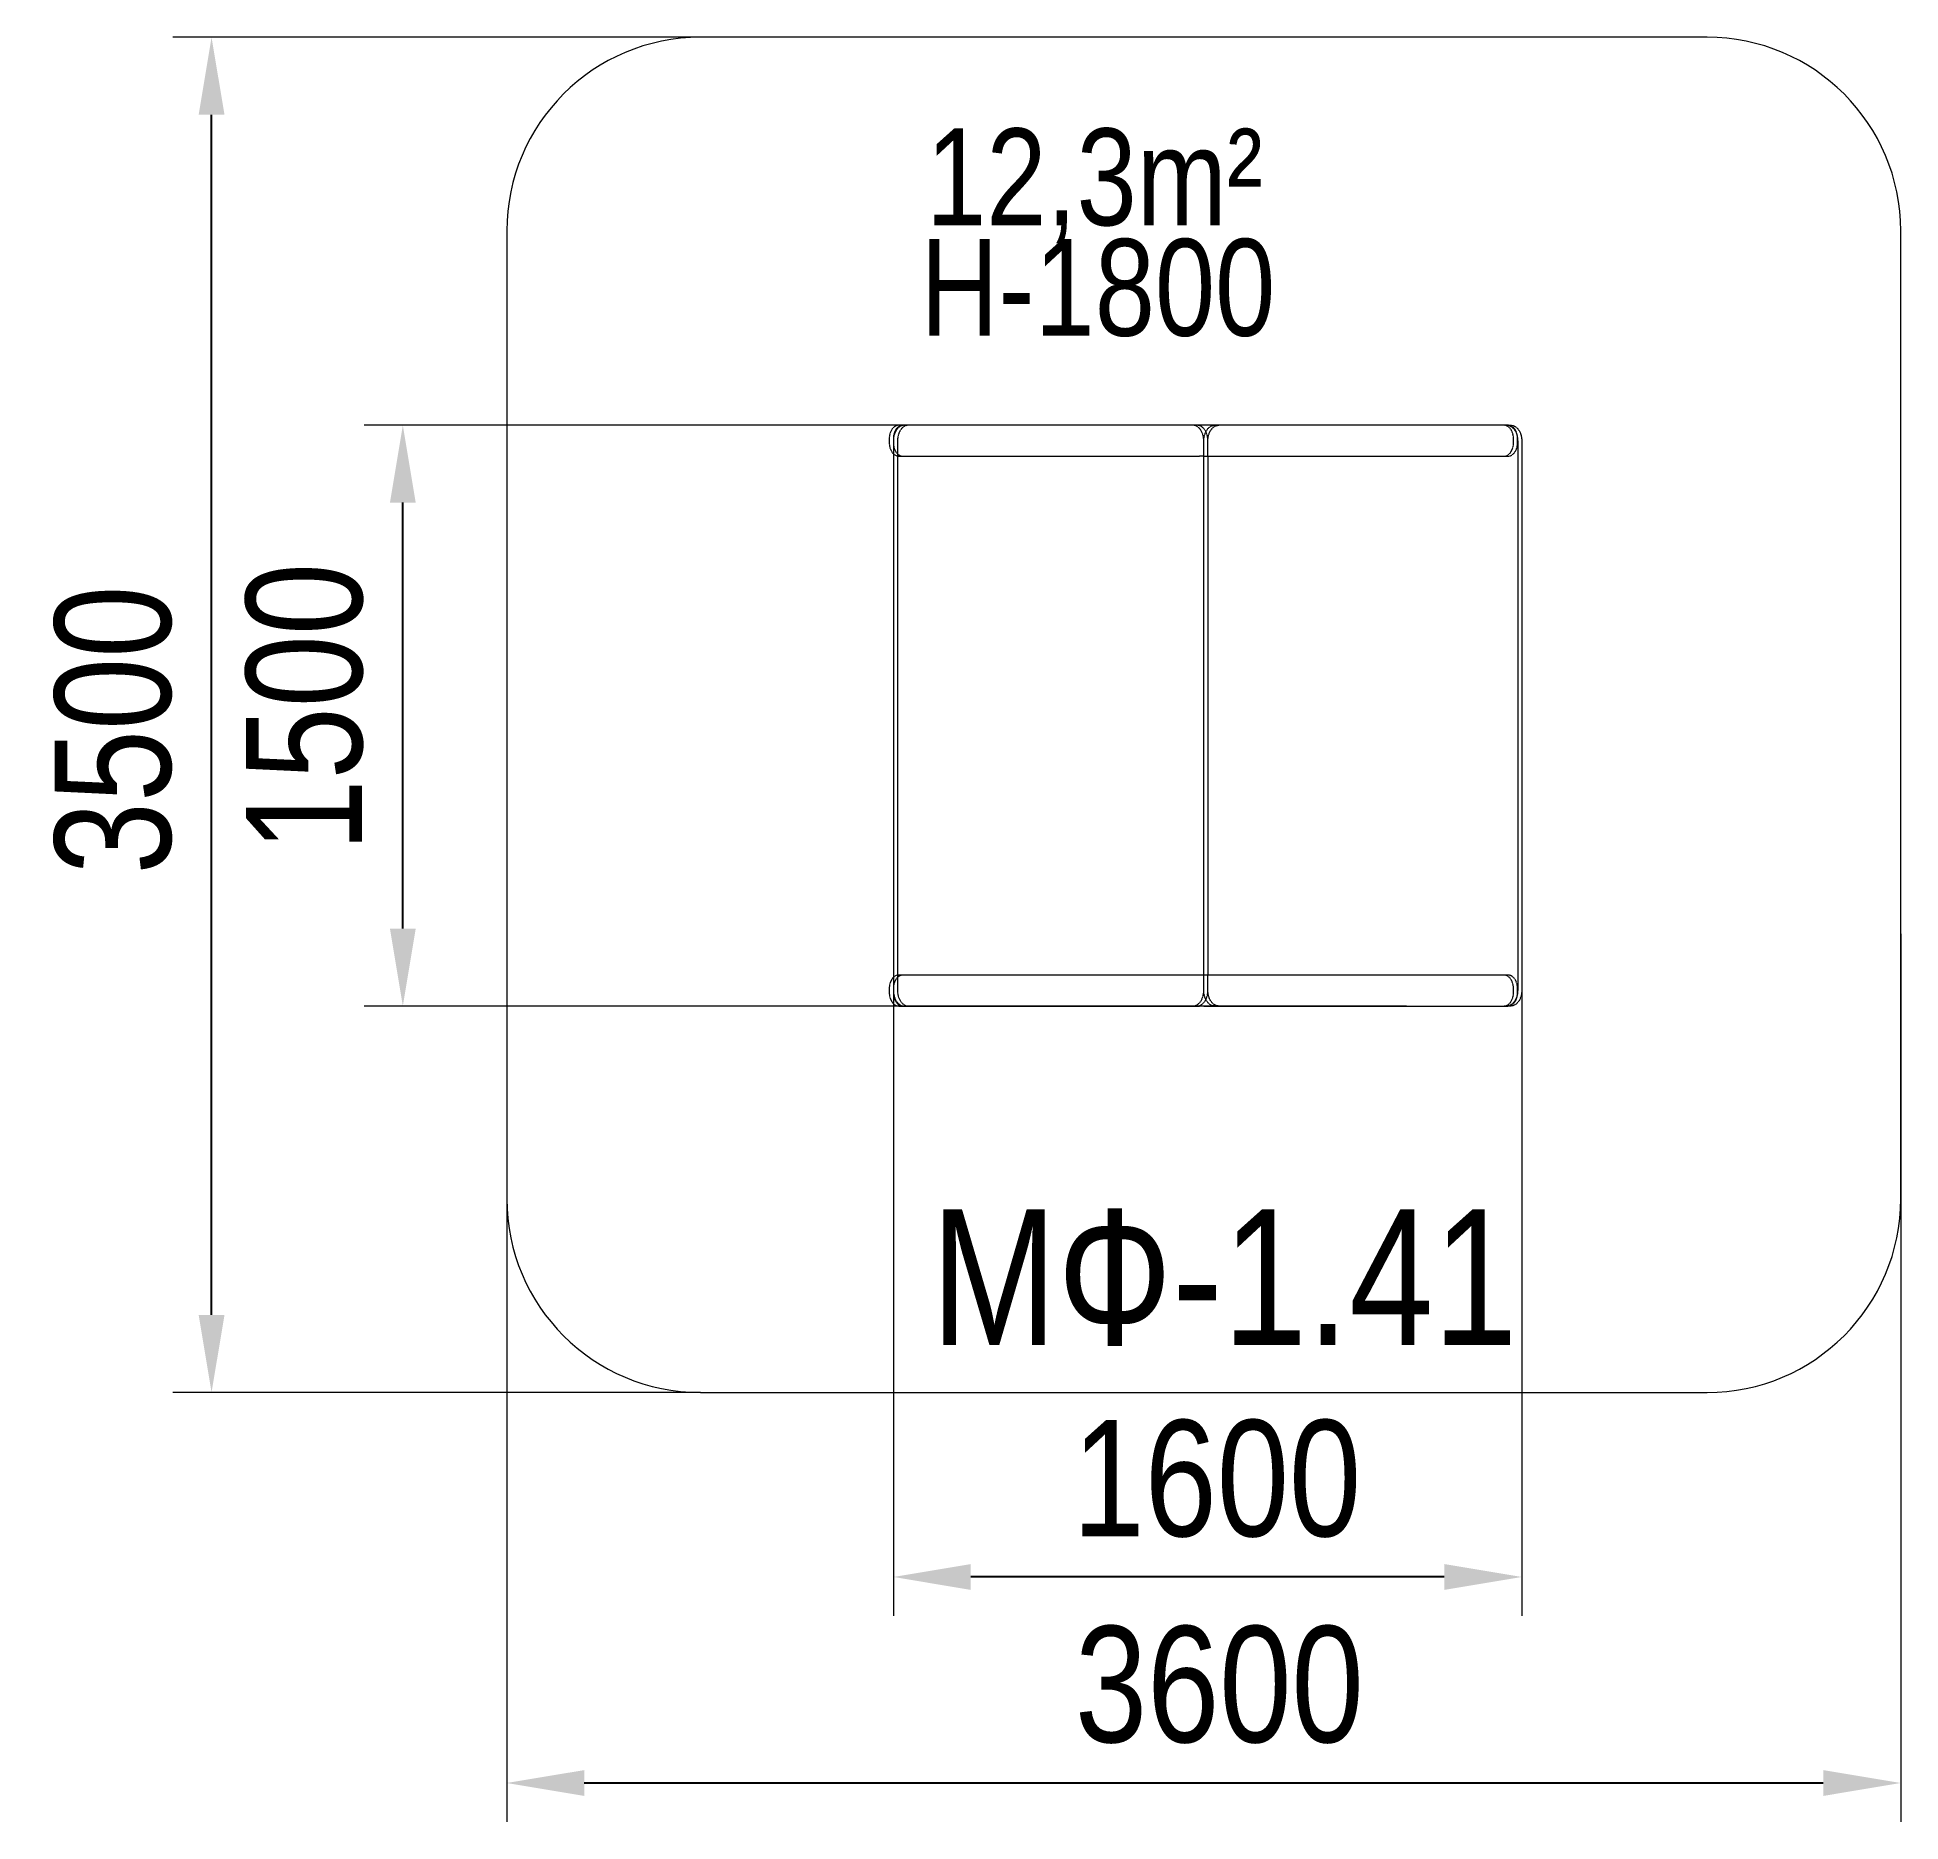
# Model space of a CAD drawing. Header units: millimetres. Extents: x -2814 to 1998, y -2689 to 1920.
import ezdxf

# ---------------------------------------------------------------- set-up
doc = ezdxf.new("R2010")
doc.units = ezdxf.units.MM
doc.linetypes.add('HIDDEN', pattern=[1.905, 1.27, -0.635])
for name, color, linetype in [('DIKOM_АРТИКУЛ', 7, 'Continuous'), ('DIKOM_ЗОНА', 90, 'Continuous'), ('DIKOM_ОБЪЕКТ', 7, 'Continuous'), ('DIKOM_РАЗМЕР_ЗОНА', 7, 'Continuous'), ('DIKOM_РАЗМЕР_ОБЪЕКТА', 7, 'Continuous')]:
    doc.layers.add(name, color=color, linetype=linetype)
doc.styles.add('style1', font='arialbd.ttf', dxfattribs={"width": 0.8})
doc.dimstyles.new('1-50', dxfattribs={"dimtxt": 300, "dimasz": 200, "dimexe": 100, "dimexo": 0, "dimgap": 100, "dimtad": 1, "dimtxsty": 'style1', "dimcen": 200, "dimclrd": 7, "dimclre": 7, "dimclrt": 7, "dimadec": 1, "dimazin": 2, "dimtfac": 1, "dimtmove": 0, "dimatfit": 2, "dimfxl": 0, "dimlwd": 25, "dimlwe": 18, "dimarcsym": 0})

# ---------------------------------------------------------------- blocks, each defined once
blk = doc.blocks.new('*D14')
at = {"layer": 'Defpoints', "color": 0, "transparency": 16777216}
for p in [(-1601.6, -403.9), (1998.4, -396), (1998.4, -2589)]:
    blk.add_point(p, dxfattribs=at)
at = {"layer": 'DIKOM_РАЗМЕР_ЗОНА', "color": 7, "lineweight": 18, "transparency": 16777216}
for p, q in [((-1601.6, -403.9), (-1601.6, -2689)), ((1998.4, -396), (1998.4, -2689))]:
    blk.add_line(p, q, dxfattribs=at)
at = {"layer": 'DIKOM_РАЗМЕР_ЗОНА', "color": 7, "lineweight": 25, "transparency": 16777216}
blk.add_line((-1401.6, -2589), (1798.4, -2589), dxfattribs=at)
at = {"layer": 'DIKOM_РАЗМЕР_ЗОНА', "color": 7, "transparency": 16777216}
for points in [[(-1401.6, -2555.7), (-1401.6, -2622.4), (-1601.6, -2589)], [(1798.4, -2555.7), (1798.4, -2622.4), (1998.4, -2589)]]:
    blk.add_solid(points, dxfattribs=at)
at = {"layer": 'DIKOM_РАЗМЕР_ЗОНА', "color": 7, "transparency": 16777216, "insert": (238.6, -2335.8), "char_height": 300, "attachment_point": 5, "style": 'style1'}
blk.add_mtext('{\\fArial|b0|i0|c204|p34;3600}', dxfattribs=at)
blk = doc.blocks.new('*D15')
at = {"layer": 'Defpoints', "color": 0, "transparency": 16777216}
for p in [(-2364.1, 1919.7), (-1101.6, 1919.7), (-1101.6, -1580.3)]:
    blk.add_point(p, dxfattribs=at)
at = {"layer": 'DIKOM_РАЗМЕР_ЗОНА', "color": 7, "lineweight": 18, "transparency": 16777216}
for p, q in [((-1101.6, 1919.7), (-2464.1, 1919.7)), ((-1101.6, -1580.3), (-2464.1, -1580.3))]:
    blk.add_line(p, q, dxfattribs=at)
at = {"layer": 'DIKOM_РАЗМЕР_ЗОНА', "color": 7, "lineweight": 25, "transparency": 16777216}
blk.add_line((-2364.1, -1380.3), (-2364.1, 1719.7), dxfattribs=at)
at = {"layer": 'DIKOM_РАЗМЕР_ЗОНА', "color": 7, "transparency": 16777216}
for points in [[(-2397.4, 1719.7), (-2330.7, 1719.7), (-2364.1, 1919.7)], [(-2397.4, -1380.3), (-2330.7, -1380.3), (-2364.1, -1580.3)]]:
    blk.add_solid(points, dxfattribs=at)
at = {"layer": 'DIKOM_РАЗМЕР_ЗОНА', "color": 7, "transparency": 16777216, "insert": (-2617.4, 130.6), "char_height": 300, "attachment_point": 5, "rotation": 90, "style": 'style1'}
blk.add_mtext('{\\fArial|b0|i0|c204|p34;3500}', dxfattribs=at)
blk = doc.blocks.new('*D16')
at = {"layer": 'Defpoints', "color": 0, "transparency": 16777216}
for p in [(-1870.1, 917.7), (629.1, 917.7), (721.6, -582.3)]:
    blk.add_point(p, dxfattribs=at)
at = {"layer": 'DIKOM_РАЗМЕР_ОБЪЕКТА', "color": 7, "lineweight": 18, "transparency": 16777216}
for p, q in [((629.1, 917.7), (-1970.1, 917.7)), ((721.6, -582.3), (-1970.1, -582.3))]:
    blk.add_line(p, q, dxfattribs=at)
at = {"layer": 'DIKOM_РАЗМЕР_ОБЪЕКТА', "color": 7, "lineweight": 25, "transparency": 16777216}
blk.add_line((-1870.1, -382.3), (-1870.1, 717.7), dxfattribs=at)
at = {"layer": 'DIKOM_РАЗМЕР_ОБЪЕКТА', "color": 7, "transparency": 16777216}
for points in [[(-1903.4, 717.7), (-1836.8, 717.7), (-1870.1, 917.7)], [(-1903.4, -382.3), (-1836.8, -382.3), (-1870.1, -582.3)]]:
    blk.add_solid(points, dxfattribs=at)
at = {"layer": 'DIKOM_РАЗМЕР_ОБЪЕКТА', "color": 7, "transparency": 16777216, "insert": (-2123.3, 189.2), "char_height": 300, "attachment_point": 5, "rotation": 90, "style": 'style1'}
blk.add_mtext('{\\fArial|b0|i0|c204|p34;1500}', dxfattribs=at)
blk = doc.blocks.new('*D17')
at = {"layer": 'Defpoints', "color": 0, "transparency": 16777216}
for p in [(-603.2, 30.4), (1019.6, 12.7), (-603.2, -2056.9)]:
    blk.add_point(p, dxfattribs=at)
at = {"layer": 'DIKOM_РАЗМЕР_ОБЪЕКТА', "color": 7, "lineweight": 18, "transparency": 16777216}
for p, q in [((-603.2, 30.4), (-603.2, -2156.9)), ((1019.6, 12.7), (1019.6, -2156.9))]:
    blk.add_line(p, q, dxfattribs=at)
at = {"layer": 'DIKOM_РАЗМЕР_ОБЪЕКТА', "color": 7, "lineweight": 25, "transparency": 16777216}
blk.add_line((819.6, -2056.9), (-403.2, -2056.9), dxfattribs=at)
at = {"layer": 'DIKOM_РАЗМЕР_ОБЪЕКТА', "color": 7, "transparency": 16777216}
for points in [[(-403.2, -2023.6), (-403.2, -2090.3), (-603.2, -2056.9)], [(819.6, -2023.6), (819.6, -2090.3), (1019.6, -2056.9)]]:
    blk.add_solid(points, dxfattribs=at)
at = {"layer": 'DIKOM_РАЗМЕР_ОБЪЕКТА', "color": 7, "transparency": 16777216, "insert": (232.1, -1803.8), "char_height": 300, "attachment_point": 5, "style": 'style1'}
blk.add_mtext('{\\fArial|b0|i0|c204|p34;1600}', dxfattribs=at)

msp = doc.modelspace()

# ---------------------------------------------------------------- linework, layer by layer
at = {"layer": 'DIKOM_ЗОНА', "color": 3, "lineweight": 15}
msp.add_lwpolyline([(1998.398, -1080.348), (1998.398, 1419.652, 0.41421356), (1498.398, 1919.652), (-1101.602, 1919.652, 0.41421356), (-1601.602, 1419.652), (-1601.602, -1080.348, 0.41421356), (-1101.602, -1580.348), (1498.398, -1580.348, 0.41421356)], format="xyb", close=True, dxfattribs=at)
at = {"layer": 'DIKOM_ОБЪЕКТ', "color": 7, "linetype": 'HIDDEN', "lineweight": 15}
for p, q in [((187.733, 917.672), (-589.252, 917.672)), ((198.28, 917.672), (187.733, 917.672)), ((983.977, 917.672), (198.28, 917.672)), ((983.977, 917.672), (991.205, 917.672)), ((-613.863, 882.672), (-613.863, 872.672)), ((-603.197, 882.672), (-603.197, 872.672)), ((-603.197, 877.672), (-603.197, 843.833)), ((-592.532, 877.672), (-592.532, -542.328)), ((198.398, 837.672), (198.398, 877.672)), ((209.064, 837.672), (209.064, 877.672)), ((209.064, 837.672), (209.064, 877.672)), ((998.316, 872.672), (998.316, 882.672)), ((1008.863, 872.672), (1008.863, 882.672)), ((1009.1, 877.672), (1009.1, -542.328)), ((1019.647, 877.672), (1019.647, -542.328)), ((-603.197, 843.833), (-603.197, -508.489)), ((-589.252, 837.672), (187.733, 837.672)), ((198.28, 837.672), (187.733, 837.672)), ((198.28, 837.672), (983.977, 837.672)), ((198.398, -502.328), (198.398, 837.672)), ((209.064, 837.672), (209.064, -502.328)), ((-603.197, -508.489), (-603.197, -542.328)), ((187.733, -502.328), (-589.252, -502.328)), ((198.28, -502.328), (187.733, -502.328)), ((983.977, -502.328), (198.28, -502.328)), ((198.398, -542.328), (198.398, -502.328)), ((209.064, -542.328), (209.064, -502.328)), ((209.064, -542.328), (209.064, -502.328)), ((-613.863, -537.328), (-613.863, -547.328)), ((-603.197, -537.328), (-603.197, -547.328)), ((998.316, -547.328), (998.316, -537.328)), ((1008.863, -547.328), (1008.863, -537.328)), ((-589.252, -582.328), (187.733, -582.328)), ((198.28, -582.328), (187.733, -582.328)), ((198.28, -582.328), (983.977, -582.328)), ((991.205, -582.328), (983.977, -582.328))]:
    msp.add_line(p, q, dxfattribs=at)
at = {"layer": 'DIKOM_ОБЪЕКТ', "color": 7, "linetype": 'HIDDEN', "lineweight": 15, "flags": 128}
for points in [[(-589.252, 917.672), (-591.183, 917.564), (-593.102, 917.241), (-594.997, 916.705), (-596.857, 915.959), (-598.67, 915.008), (-600.425, 913.857), (-602.111, 912.514), (-603.718, 910.987), (-605.235, 909.286), (-606.654, 907.42), (-607.966, 905.402), (-609.162, 903.244), (-610.236, 900.959), (-611.18, 898.561), (-611.989, 896.066), (-612.658, 893.487), (-613.183, 890.842), (-613.56, 888.147), (-613.787, 885.418), (-613.863, 882.672)], [(-578.587, 917.672), (-580.518, 917.564), (-582.437, 917.241), (-584.332, 916.705), (-586.192, 915.959), (-588.005, 915.008), (-589.76, 913.857), (-591.446, 912.514), (-593.052, 910.987), (-594.57, 909.286), (-595.989, 907.42), (-597.301, 905.402), (-598.497, 903.244), (-599.571, 900.959), (-600.515, 898.561), (-601.324, 896.066), (-601.993, 893.487), (-602.517, 890.842), (-602.894, 888.147), (-603.121, 885.418), (-603.197, 882.672)], [(-575.071, 917.672), (-577.077, 917.57), (-579.074, 917.264), (-581.05, 916.758), (-582.995, 916.051), (-584.9, 915.15), (-586.755, 914.057), (-588.55, 912.779), (-590.277, 911.322), (-591.926, 909.693), (-593.49, 907.902), (-594.959, 905.956), (-596.327, 903.866), (-597.587, 901.643), (-598.732, 899.297), (-599.757, 896.842), (-600.655, 894.288), (-601.424, 891.65), (-602.058, 888.941), (-602.554, 886.174), (-602.911, 883.364), (-603.125, 880.525), (-603.197, 877.672)], [(-564.405, 917.672), (-566.412, 917.57), (-568.408, 917.264), (-570.384, 916.758), (-572.329, 916.051), (-574.234, 915.15), (-576.089, 914.057), (-577.885, 912.779), (-579.612, 911.322), (-581.261, 909.693), (-582.824, 907.902), (-584.294, 905.956), (-585.662, 903.866), (-586.922, 901.643), (-588.067, 899.297), (-589.091, 896.842), (-589.99, 894.288), (-590.758, 891.65), (-591.392, 888.941), (-591.889, 886.174), (-592.245, 883.364), (-592.46, 880.525), (-592.532, 877.672)], [(198.398, 877.672), (198.327, 880.525), (198.112, 883.364), (197.756, 886.174), (197.259, 888.941), (196.625, 891.65), (195.857, 894.288), (194.958, 896.842), (193.933, 899.297), (192.788, 901.643), (191.529, 903.866), (190.16, 905.956), (188.691, 907.902), (187.128, 909.693), (185.478, 911.322), (183.752, 912.779), (181.956, 914.057), (180.101, 915.15), (178.196, 916.051), (176.251, 916.758), (174.275, 917.264), (172.279, 917.57), (170.272, 917.672)], [(209.064, 877.672), (208.992, 880.525), (208.778, 883.364), (208.421, 886.174), (207.925, 888.941), (207.291, 891.65), (206.522, 894.288), (205.624, 896.842), (204.599, 899.297), (203.454, 901.643), (202.194, 903.866), (200.826, 905.956), (199.357, 907.902), (197.793, 909.693), (196.144, 911.322), (194.417, 912.779), (192.622, 914.057), (190.767, 915.15), (188.862, 916.051), (186.916, 916.758), (184.941, 917.264), (182.944, 917.57), (180.938, 917.672)], [(198.517, 877.672), (198.589, 880.525), (198.806, 883.364), (199.167, 886.174), (199.669, 888.941), (200.31, 891.65), (201.087, 894.288), (201.996, 896.842), (203.032, 899.297), (204.19, 901.643), (205.463, 903.866), (206.847, 905.956), (208.333, 907.902), (209.914, 909.693), (211.581, 911.322), (213.328, 912.779), (215.143, 914.057), (217.019, 915.15), (218.945, 916.051), (220.912, 916.758), (222.91, 917.264), (224.929, 917.57), (226.958, 917.672)], [(209.064, 877.672), (209.136, 880.525), (209.353, 883.364), (209.714, 886.174), (210.216, 888.941), (210.857, 891.65), (211.634, 894.288), (212.543, 896.842), (213.579, 899.297), (214.737, 901.643), (216.011, 903.866), (217.394, 905.956), (218.88, 907.902), (220.461, 909.693), (222.129, 911.322), (223.875, 912.779), (225.69, 914.057), (227.566, 915.15), (229.493, 916.051), (231.46, 916.758), (233.458, 917.264), (235.476, 917.57), (237.505, 917.672)], [(998.316, 882.672), (998.239, 885.418), (998.009, 888.147), (997.628, 890.842), (997.098, 893.487), (996.421, 896.066), (995.603, 898.561), (994.649, 900.959), (993.563, 903.244), (992.353, 905.402), (991.027, 907.42), (989.592, 909.286), (988.057, 910.987), (986.432, 912.514), (984.728, 913.857), (982.953, 915.008), (981.12, 915.959), (979.239, 916.705), (977.323, 917.241), (975.382, 917.564), (973.429, 917.672)], [(980.658, 917.672), (982.687, 917.57), (984.706, 917.264), (986.704, 916.758), (988.671, 916.051), (990.597, 915.15), (992.473, 914.057), (994.289, 912.779), (996.035, 911.322), (997.702, 909.693), (999.283, 907.902), (1000.769, 905.956), (1002.153, 903.866), (1003.427, 901.643), (1004.585, 899.297), (1005.621, 896.842), (1006.529, 894.288), (1007.306, 891.65), (1007.948, 888.941), (1008.45, 886.174), (1008.81, 883.364), (1009.027, 880.525), (1009.1, 877.672)], [(1008.863, 882.672), (1008.786, 885.418), (1008.557, 888.147), (1008.175, 890.842), (1007.645, 893.487), (1006.969, 896.066), (1006.151, 898.561), (1005.196, 900.959), (1004.11, 903.244), (1002.9, 905.402), (1001.574, 907.42), (1000.139, 909.286), (998.605, 910.987), (996.98, 912.514), (995.275, 913.857), (993.5, 915.008), (991.667, 915.959), (989.786, 916.705), (987.87, 917.241), (985.929, 917.564), (983.977, 917.672)], [(991.205, 917.672), (993.234, 917.57), (995.253, 917.264), (997.251, 916.758), (999.218, 916.051), (1001.145, 915.15), (1003.02, 914.057), (1004.836, 912.779), (1006.582, 911.322), (1008.25, 909.693), (1009.831, 907.902), (1011.317, 905.956), (1012.7, 903.866), (1013.974, 901.643), (1015.132, 899.297), (1016.168, 896.842), (1017.077, 894.288), (1017.854, 891.65), (1018.495, 888.941), (1018.997, 886.174), (1019.357, 883.364), (1019.574, 880.525), (1019.647, 877.672)], [(-613.863, 872.672), (-613.787, 869.926), (-613.56, 867.196), (-613.183, 864.501), (-612.658, 861.856), (-611.989, 859.278), (-611.18, 856.782), (-610.236, 854.384), (-609.162, 852.099), (-607.966, 849.941), (-606.654, 847.923), (-605.235, 846.057), (-603.718, 844.356), (-602.111, 842.829), (-600.425, 841.486), (-598.67, 840.336), (-596.857, 839.385), (-594.997, 838.639), (-593.102, 838.103), (-591.183, 837.78), (-589.252, 837.672)], [(-603.197, 872.672), (-603.121, 869.926), (-602.894, 867.196), (-602.517, 864.501), (-601.993, 861.856), (-601.324, 859.278), (-600.515, 856.782), (-599.571, 854.384), (-598.497, 852.099), (-597.301, 849.941), (-595.989, 847.923), (-594.57, 846.057), (-593.052, 844.356), (-591.446, 842.829), (-589.76, 841.486), (-588.005, 840.336), (-586.192, 839.385), (-584.332, 838.639), (-582.437, 838.103), (-580.518, 837.78), (-578.587, 837.672)], [(973.429, 837.672), (975.382, 837.78), (977.323, 838.103), (979.239, 838.639), (981.12, 839.385), (982.953, 840.336), (984.728, 841.486), (986.432, 842.829), (988.057, 844.356), (989.592, 846.057), (991.027, 847.923), (992.353, 849.941), (993.563, 852.099), (994.649, 854.384), (995.603, 856.782), (996.421, 859.278), (997.098, 861.856), (997.628, 864.501), (998.009, 867.196), (998.239, 869.926), (998.316, 872.672)], [(983.977, 837.672), (985.929, 837.78), (987.87, 838.103), (989.786, 838.639), (991.667, 839.385), (993.5, 840.336), (995.275, 841.486), (996.98, 842.829), (998.605, 844.356), (1000.139, 846.057), (1001.574, 847.923), (1002.9, 849.941), (1004.11, 852.099), (1005.196, 854.384), (1006.151, 856.782), (1006.969, 859.278), (1007.645, 861.856), (1008.175, 864.501), (1008.557, 867.196), (1008.786, 869.926), (1008.863, 872.672)], [(-589.252, -502.328), (-591.183, -502.436), (-593.102, -502.759), (-594.997, -503.295), (-596.857, -504.041), (-598.67, -504.993), (-600.425, -506.143), (-602.111, -507.486), (-603.718, -509.013), (-605.235, -510.714), (-606.654, -512.58), (-607.966, -514.598), (-609.162, -516.756), (-610.236, -519.041), (-611.18, -521.439), (-611.989, -523.934), (-612.658, -526.513), (-613.183, -529.158), (-613.56, -531.853), (-613.787, -534.582), (-613.863, -537.328)], [(-578.587, -502.328), (-580.518, -502.436), (-582.437, -502.759), (-584.332, -503.295), (-586.192, -504.041), (-588.005, -504.993), (-589.76, -506.143), (-591.446, -507.486), (-593.052, -509.013), (-594.57, -510.714), (-595.989, -512.58), (-597.301, -514.598), (-598.497, -516.756), (-599.571, -519.041), (-600.515, -521.439), (-601.324, -523.934), (-601.993, -526.513), (-602.517, -529.158), (-602.894, -531.853), (-603.121, -534.582), (-603.197, -537.328)], [(998.316, -537.328), (998.239, -534.582), (998.009, -531.853), (997.628, -529.158), (997.098, -526.513), (996.421, -523.934), (995.603, -521.439), (994.649, -519.041), (993.563, -516.756), (992.353, -514.598), (991.027, -512.58), (989.592, -510.714), (988.057, -509.013), (986.432, -507.486), (984.728, -506.143), (982.953, -504.993), (981.12, -504.041), (979.239, -503.295), (977.323, -502.759), (975.382, -502.436), (973.429, -502.328)], [(1008.863, -537.328), (1008.786, -534.582), (1008.557, -531.853), (1008.175, -529.158), (1007.645, -526.513), (1006.969, -523.934), (1006.151, -521.439), (1005.196, -519.041), (1004.11, -516.756), (1002.9, -514.598), (1001.574, -512.58), (1000.139, -510.714), (998.605, -509.013), (996.98, -507.486), (995.275, -506.143), (993.5, -504.993), (991.667, -504.041), (989.786, -503.295), (987.87, -502.759), (985.929, -502.436), (983.977, -502.328)], [(-613.863, -547.328), (-613.787, -550.074), (-613.56, -552.804), (-613.183, -555.499), (-612.658, -558.144), (-611.989, -560.722), (-611.18, -563.218), (-610.236, -565.616), (-609.162, -567.901), (-607.966, -570.059), (-606.654, -572.077), (-605.235, -573.943), (-603.718, -575.644), (-602.111, -577.171), (-600.425, -578.514), (-598.67, -579.664), (-596.857, -580.615), (-594.997, -581.361), (-593.102, -581.897), (-591.183, -582.22), (-589.252, -582.328)], [(-603.197, -542.328), (-603.125, -545.182), (-602.911, -548.021), (-602.554, -550.831), (-602.058, -553.598), (-601.424, -556.307), (-600.655, -558.945), (-599.757, -561.498), (-598.732, -563.954), (-597.587, -566.299), (-596.327, -568.523), (-594.959, -570.613), (-593.49, -572.558), (-591.926, -574.35), (-590.277, -575.978), (-588.55, -577.435), (-586.755, -578.714), (-584.9, -579.806), (-582.995, -580.708), (-581.05, -581.414), (-579.074, -581.921), (-577.077, -582.226), (-575.071, -582.328)], [(-603.197, -547.328), (-603.121, -550.074), (-602.894, -552.804), (-602.517, -555.499), (-601.993, -558.144), (-601.324, -560.722), (-600.515, -563.218), (-599.571, -565.616), (-598.497, -567.901), (-597.301, -570.059), (-595.989, -572.077), (-594.57, -573.943), (-593.052, -575.644), (-591.446, -577.171), (-589.76, -578.514), (-588.005, -579.664), (-586.192, -580.615), (-584.332, -581.361), (-582.437, -581.897), (-580.518, -582.22), (-578.587, -582.328)], [(-592.532, -542.328), (-592.46, -545.182), (-592.245, -548.021), (-591.889, -550.831), (-591.392, -553.598), (-590.758, -556.307), (-589.99, -558.945), (-589.091, -561.498), (-588.067, -563.954), (-586.922, -566.299), (-585.662, -568.523), (-584.294, -570.613), (-582.824, -572.558), (-581.261, -574.35), (-579.612, -575.978), (-577.885, -577.435), (-576.089, -578.714), (-574.234, -579.806), (-572.329, -580.708), (-570.384, -581.414), (-568.408, -581.921), (-566.412, -582.226), (-564.405, -582.328)], [(170.272, -582.328), (172.279, -582.226), (174.275, -581.921), (176.251, -581.414), (178.196, -580.708), (180.101, -579.806), (181.956, -578.714), (183.752, -577.435), (185.478, -575.978), (187.128, -574.35), (188.691, -572.558), (190.16, -570.613), (191.529, -568.523), (192.788, -566.299), (193.933, -563.954), (194.958, -561.498), (195.857, -558.945), (196.625, -556.307), (197.259, -553.598), (197.756, -550.831), (198.112, -548.021), (198.327, -545.182), (198.398, -542.328)], [(180.938, -582.328), (182.944, -582.226), (184.941, -581.921), (186.916, -581.414), (188.862, -580.708), (190.767, -579.806), (192.622, -578.714), (194.417, -577.435), (196.144, -575.978), (197.793, -574.35), (199.357, -572.558), (200.826, -570.613), (202.194, -568.523), (203.454, -566.299), (204.599, -563.954), (205.624, -561.498), (206.522, -558.945), (207.291, -556.307), (207.925, -553.598), (208.421, -550.831), (208.778, -548.021), (208.992, -545.182), (209.064, -542.328)], [(226.958, -582.328), (224.929, -582.226), (222.91, -581.921), (220.912, -581.414), (218.945, -580.708), (217.019, -579.806), (215.143, -578.714), (213.328, -577.435), (211.581, -575.978), (209.914, -574.35), (208.333, -572.558), (206.847, -570.613), (205.463, -568.523), (204.19, -566.299), (203.032, -563.954), (201.996, -561.498), (201.087, -558.945), (200.31, -556.307), (199.669, -553.598), (199.167, -550.831), (198.806, -548.021), (198.589, -545.182), (198.517, -542.328)], [(237.505, -582.328), (235.476, -582.226), (233.458, -581.921), (231.46, -581.414), (229.493, -580.708), (227.566, -579.806), (225.69, -578.714), (223.875, -577.435), (222.129, -575.978), (220.461, -574.35), (218.88, -572.558), (217.394, -570.613), (216.011, -568.523), (214.737, -566.299), (213.579, -563.954), (212.543, -561.498), (211.634, -558.945), (210.857, -556.307), (210.216, -553.598), (209.714, -550.831), (209.353, -548.021), (209.136, -545.182), (209.064, -542.328)], [(973.429, -582.328), (975.382, -582.22), (977.323, -581.897), (979.239, -581.361), (981.12, -580.615), (982.953, -579.664), (984.728, -578.514), (986.432, -577.171), (988.057, -575.644), (989.592, -573.943), (991.027, -572.077), (992.353, -570.059), (993.563, -567.901), (994.649, -565.616), (995.603, -563.218), (996.421, -560.722), (997.098, -558.144), (997.628, -555.499), (998.009, -552.804), (998.239, -550.074), (998.316, -547.328)], [(1009.1, -542.328), (1009.027, -545.182), (1008.81, -548.021), (1008.45, -550.831), (1007.948, -553.598), (1007.306, -556.307), (1006.529, -558.945), (1005.621, -561.498), (1004.585, -563.954), (1003.427, -566.299), (1002.153, -568.523), (1000.769, -570.613), (999.283, -572.558), (997.702, -574.35), (996.035, -575.978), (994.289, -577.435), (992.473, -578.714), (990.597, -579.806), (988.671, -580.708), (986.704, -581.414), (984.706, -581.921), (982.687, -582.226), (980.658, -582.328)], [(983.977, -582.328), (985.929, -582.22), (987.87, -581.897), (989.786, -581.361), (991.667, -580.615), (993.5, -579.664), (995.275, -578.514), (996.98, -577.171), (998.605, -575.644), (1000.139, -573.943), (1001.574, -572.077), (1002.9, -570.059), (1004.11, -567.901), (1005.196, -565.616), (1006.151, -563.218), (1006.969, -560.722), (1007.645, -558.144), (1008.175, -555.499), (1008.557, -552.804), (1008.786, -550.074), (1008.863, -547.328)], [(1019.647, -542.328), (1019.574, -545.182), (1019.357, -548.021), (1018.997, -550.831), (1018.495, -553.598), (1017.854, -556.307), (1017.077, -558.945), (1016.168, -561.498), (1015.132, -563.954), (1013.974, -566.299), (1012.7, -568.523), (1011.317, -570.613), (1009.831, -572.558), (1008.25, -574.35), (1006.582, -575.978), (1004.836, -577.435), (1003.02, -578.714), (1001.145, -579.806), (999.218, -580.708), (997.251, -581.414), (995.253, -581.921), (993.234, -582.226), (991.205, -582.328)]]:
    msp.add_lwpolyline(points, dxfattribs=at)

# ---------------------------------------------------------------- texts
at = {"layer": 'DIKOM_АРТИКУЛ', "insert": (-505.902, -1107.622), "char_height": 350, "attachment_point": 1, "style": 'style1'}
msp.add_mtext_dynamic_manual_height_columns('{\\fArial|b0|i0|c204|p34;MФ-1.41}', width=1494.34203, gutter_width=20, heights=[0], dxfattribs=at)
at = {"layer": 'DIKOM_РАЗМЕР_ОБЪЕКТА', "insert": (-518.43, 1684.061), "char_height": 250, "attachment_point": 1, "style": 'style1'}
msp.add_mtext_dynamic_manual_height_columns('{\\fArial|b0|i0|c204|p34;12,3m²}', width=5885.53069, gutter_width=20, heights=[0], dxfattribs=at)
at = {"layer": 'DIKOM_РАЗМЕР_ОБЪЕКТА', "insert": (-533.212, 1398.732), "char_height": 250, "width": 1108.8562, "attachment_point": 1, "style": 'style1'}
msp.add_mtext('{\\fArial|b0|i0|c204|p34;H-1800}', dxfattribs=at)

# ---------------------------------------------------------------- dimensions: what is measured, and where the dimension line sits
at = {"layer": 'DIKOM_РАЗМЕР_ЗОНА'}
dim = msp.add_linear_dim(base=(-2364.08, 1919.652), p1=(-1101.602, -1580.348), p2=(-1101.602, 1919.652), angle=90, text='{\\fArial|b0|i0|c204|p34;<>}', dimstyle='1-50', dxfattribs=at)
dim.commit()
dim.dimension.update_dxf_attribs({"geometry": '*D15', "text_midpoint": (-2364.08, 130.587), "dimtype": 160})
dim = msp.add_linear_dim(base=(1998.398, -2589.043), p1=(-1601.602, -403.862), p2=(1998.398, -396.01), text='{\\fArial|b0|i0|c204|p34;<>}', dimstyle='1-50', dxfattribs=at)
dim.commit()
dim.dimension.update_dxf_attribs({"geometry": '*D14', "text_midpoint": (238.626, -2589.043), "dimtype": 160})
at = {"layer": 'DIKOM_РАЗМЕР_ОБЪЕКТА'}
dim = msp.add_linear_dim(base=(-1870.102, 917.672), p1=(721.609, -582.328), p2=(629.1, 917.672), angle=90, text='{\\fArial|b0|i0|c204|p34;<>}', dimstyle='1-50', dxfattribs=at)
dim.commit()
dim.dimension.update_dxf_attribs({"geometry": '*D16', "text_midpoint": (-1870.102, 189.152), "dimtype": 160})
dim = msp.add_linear_dim(base=(-603.197, -2056.942), p1=(1019.647, 12.685), p2=(-603.197, 30.369), text='{\\fArial|b0|i0|c204|p34;1600}', dimstyle='1-50', dxfattribs=at)
dim.commit()
dim.dimension.update_dxf_attribs({"geometry": '*D17', "text_midpoint": (232.054, -2056.942), "dimtype": 160})

doc.saveas('drawing.dxf')
